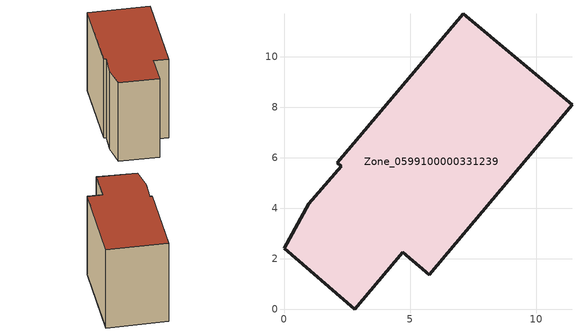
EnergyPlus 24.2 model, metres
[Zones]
Zone_0599100000331239
 floor ground (C_G): 2.11,5.8 7.11,11.72 11.41,8.1 5.75,1.38 4.71,2.26 2.8,0 0,2.44 0.98,4.18 2.28,5.67 z0
 wall outside (C_F): 0.98,4.18 0,2.44 2.8,0 4.71,2.26 5.75,1.38 11.41,8.1 7.11,11.72 2.11,5.8 2.28,5.67 0.98,4.18 z0:8.21
 roof outside (C_R): 2.28,5.67 0.98,4.18 0,2.44 2.8,0 4.71,2.26 5.75,1.38 11.41,8.1 7.11,11.72 2.11,5.8 z8.21
[BUILDING]
Pand.0599100000331239: North Axis=0; Terrain=City; Loads Convergence Tolerance Value=0.04; Temperature Convergence Tolerance Value=0.4; Solar Distribution=FullExterior; Maximum Number of Warmup Days=25; Minimum Number of Warmup Days=1
[Site:Location]
Rotterdam.The.Hague.AP_ZH_NLD Design_Conditions: Latitude=51.96; Longitude=4.45; Time Zone=1; Elevation=-4.5
[SITE:GROUNDTEMPERATURE:BUILDINGSURFACE]
18, 18, 18, 18, 18, 18, 18, 18, 18, 18, 18, 18
[MATERIAL] Thermal Absorptance=0.9; Solar Absorptance=0.7; Visible Absorptance=0.7
Name | Roughness | Thickness | Conductivity | Density | Specific Heat
G.TI.1975-1991 | MediumSmooth | 0.15 | 0.288461 | 540 | 1210
F.TI.1975-1991 | Rough | 0.3 | 0.230769 | 1920 | 840
R.TI.1975-1991 | MediumRough | 0.2 | 0.153846 | 1500 | 1000
[CONSTRUCTION]
C_G: G.TI.1975-1991
C_F: F.TI.1975-1991
C_R: R.TI.1975-1991
[ZONE]
Zone_0599100000331239: Type=1; Multiplier=1; Ceiling Height=Autocalculate; Volume=Autocalculate; Floor Area=autocalculate; Part of Total Floor Area=Yes
[ZONEINFILTRATION:DESIGNFLOWRATE]
Infil_Zone_0599100000331239: Zone or ZoneList or Space or SpaceList=Zone_0599100000331239; Schedule=AlwaysOn; Design Flow Rate Calculation Method=Flow/Area; Flow Rate per Floor Area=0.003; Constant Term Coefficient=1; Temperature Term Coefficient=0; Velocity Term Coefficient=0; Velocity Squared Term Coefficient=0
[HVACTEMPLATE:ZONE:IDEALLOADSAIRSYSTEM]
Zone_0599100000331239: Maximum Heating Supply Air Temperature=50; Minimum Cooling Supply Air Temperature=13; Maximum Heating Supply Air Humidity Ratio=0.0156; Minimum Cooling Supply Air Humidity Ratio=0.0077; Heating Limit=NoLimit; Cooling Limit=NoLimit; Dehumidification Control Type=ConstantSensibleHeatRatio; Cooling Sensible Heat Ratio=0.7; Dehumidification Setpoint=60; Humidification Control Type=None; Humidification Setpoint=30; Outdoor Air Method=None; Outdoor Air Flow Rate per Person=0.00944; Outdoor Air Flow Rate per Zone Floor Area=0; Outdoor Air Flow Rate per Zone=0; Demand Controlled Ventilation Type=None; Outdoor Air Economizer Type=NoEconomizer; Heat Recovery Type=None; Sensible Heat Recovery Effectiveness=0.7; Latent Heat Recovery Effectiveness=0.65
[ZONECONTROL:THERMOSTAT]
ThermostatControl_Zone_0599100000331239: Zone or ZoneList=Zone_0599100000331239; Control Type Schedule=DualSetpointControlType; Control 1=Thermostat_Zone_0599100000331239; Temperature Difference Between Cutout And Setpoint=0
[THERMOSTATSETPOINT:DUALSETPOINT]
Thermostat_Zone_0599100000331239: Heating Setpoint Temperature Schedule=HeatingSetpoint_Zone_0599100000331239; Cooling Setpoint Temperature Schedule=CoolingSetpoint_Zone_0599100000331239
[SCHEDULE:COMPACT]
HeatingSetpoint_Zone_0599100000331239: Through: 12/31, For: AllDays, Until: 24:00, 21
CoolingSetpoint_Zone_0599100000331239: Through: 12/31, For: AllDays, Until: 24:00, 24
DualSetpointControlType: Through: 12/31, For: AllDays, Until: 24:00, 4
AlwaysOn: Through: 12/31, For: AllDays, Until: 24:00, 1
